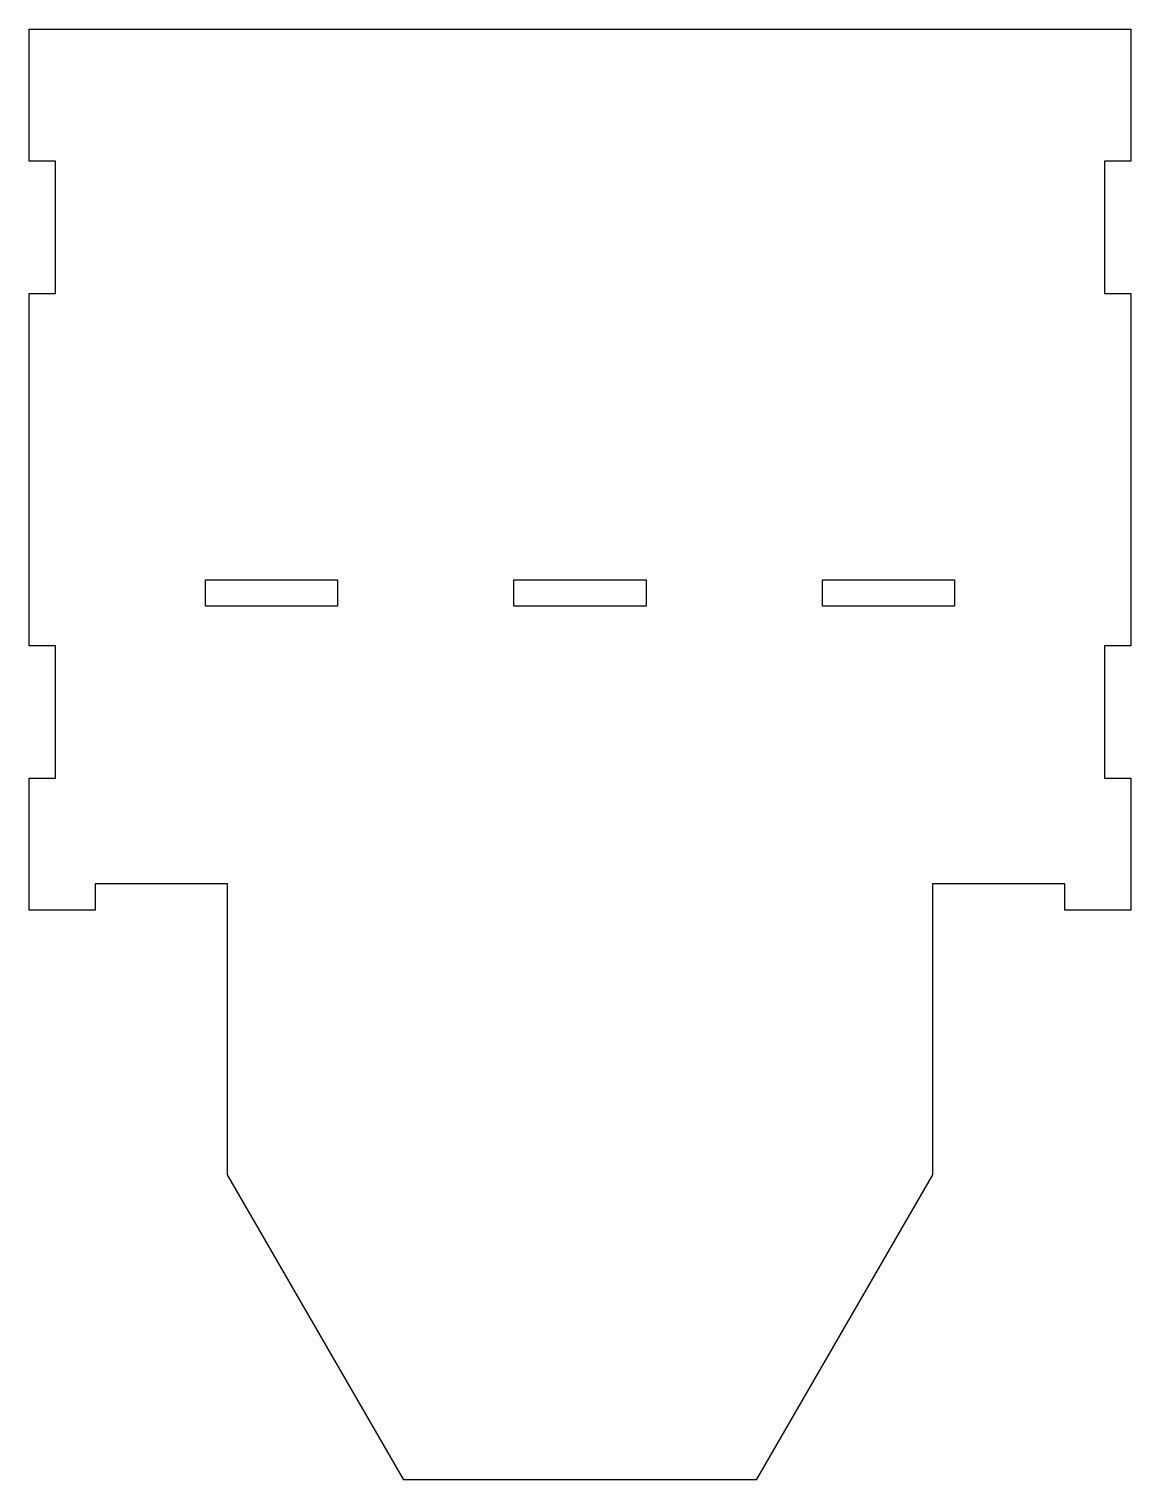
# Model space of a CAD drawing. Header units: millimetres. Extents: x 0 to 250, y -329 to 0.
import ezdxf

# ---------------------------------------------------------------- set-up
doc = ezdxf.new("R2010")
doc.units = ezdxf.units.MM

msp = doc.modelspace()

# ---------------------------------------------------------------- linework, layer by layer
at = {"color": 7, "linetype": 'Continuous', "lineweight": 25}
for p, q in [((0, 0), (250, 0)), ((0, -30), (0, 0)), ((250, 0), (250, -30)), ((6, -30), (0, -30)), ((6, -60), (6, -30)), ((250, -30), (244, -30)), ((244, -30), (244, -60)), ((0, -140), (0, -60)), ((0, -60), (6, -60)), ((244, -60), (250, -60)), ((250, -60), (250, -140)), ((40, -125), (70, -125)), ((40, -131), (40, -125)), ((70, -125), (70, -131)), ((110, -131), (110, -125)), ((110, -125), (140, -125)), ((140, -125), (140, -131)), ((180, -131), (180, -125)), ((180, -125), (210, -125)), ((210, -125), (210, -131)), ((70, -131), (40, -131)), ((140, -131), (110, -131)), ((210, -131), (180, -131)), ((6, -140), (0, -140)), ((6, -170), (6, -140)), ((250, -140), (244, -140)), ((244, -140), (244, -170)), ((0, -200), (0, -170)), ((0, -170), (6, -170)), ((244, -170), (250, -170)), ((250, -170), (250, -200)), ((45, -194), (15, -194)), ((15, -194), (15, -200)), ((45, -260), (45, -194)), ((235, -194), (205, -194)), ((205, -194), (205, -260)), ((235, -200), (235, -194)), ((15, -200), (0, -200)), ((250, -200), (235, -200)), ((85, -329.28), (45, -260)), ((205, -260), (165, -329.28)), ((165, -329.28), (85, -329.28))]:
    msp.add_line(p, q, dxfattribs=at)

doc.saveas('drawing.dxf')
